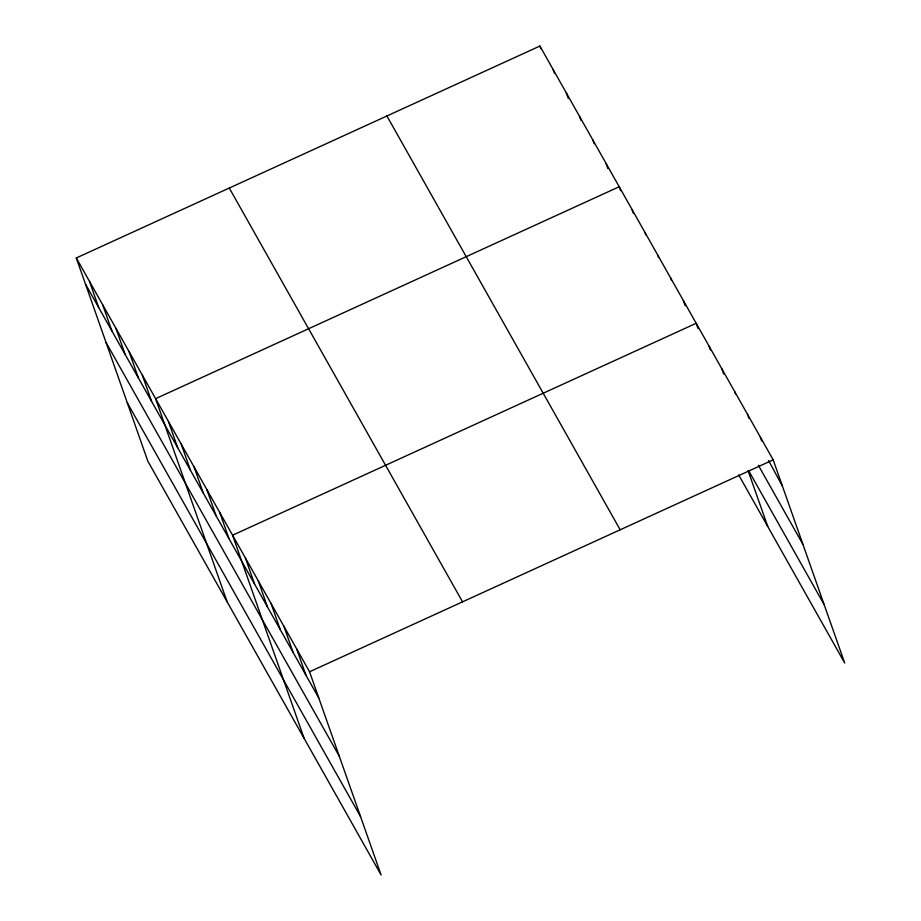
<?xml version="1.0" encoding="UTF-8"?>
<svg xmlns="http://www.w3.org/2000/svg" width="921" height="921" viewBox="0 0 921 921"><rect width="100%" height="100%" fill="white"/><g stroke="black" fill="none" stroke-linecap="round" stroke-linejoin="round"><path stroke-width="1.38" d="M76.293 257.972L309.548 671.777L381.098 874.95L147.832 461.145L76.293 257.972L539.902 46.05L773.168 459.855L844.707 663.028L738.7 474.96M309.548 671.777L773.168 459.855M782.378 486.023L768.632 460.638M758.386 465.37L802.951 544.426M748.52 470.458L824.145 604.613M386.912 115.988L620.167 529.782M229.283 188.045L462.549 601.839M85.503 284.14L318.77 697.945M106.076 342.554L339.342 756.36M127.271 402.742L360.525 816.536M760.332 437.095L761.713 441.021M747.507 414.335L748.888 418.261M734.67 391.575L735.591 394.188M721.845 368.814L723.687 374.053M709.02 346.054L710.402 349.98M698.026 328.532L696.184 323.294L232.576 535.228L304.126 738.4M748.082 470.654L767.734 526.467M683.359 300.534L685.201 305.772M670.523 277.774L671.444 280.398M657.698 255.025L658.619 257.638M644.873 232.265L645.794 234.878M632.036 209.504L633.418 213.43M620.593 190.67L619.211 186.744L155.603 398.666L227.142 601.839M605.995 163.293L607.837 168.531M592.767 139.842L594.16 143.768M579.551 116.391L580.932 120.317M566.334 92.952L568.176 98.179M553.118 69.501L554.5 73.427M539.902 46.05L540.823 48.663M296.723 649.017L305.933 675.185M283.898 626.257L293.108 652.425M271.062 603.497L280.283 629.665M258.237 580.748L267.447 606.904M245.4 557.988L254.622 584.156M219.751 512.467L228.961 538.635M206.914 489.707L216.136 515.875M194.089 466.947L203.299 493.115M181.253 444.187L190.474 470.355M168.428 421.427L177.638 447.594M142.375 375.215L151.597 401.383M129.159 351.776L138.38 377.944M115.942 328.325L125.164 354.493M102.726 304.874L111.936 331.042M89.51 281.423L98.72 307.591"/></g></svg>
